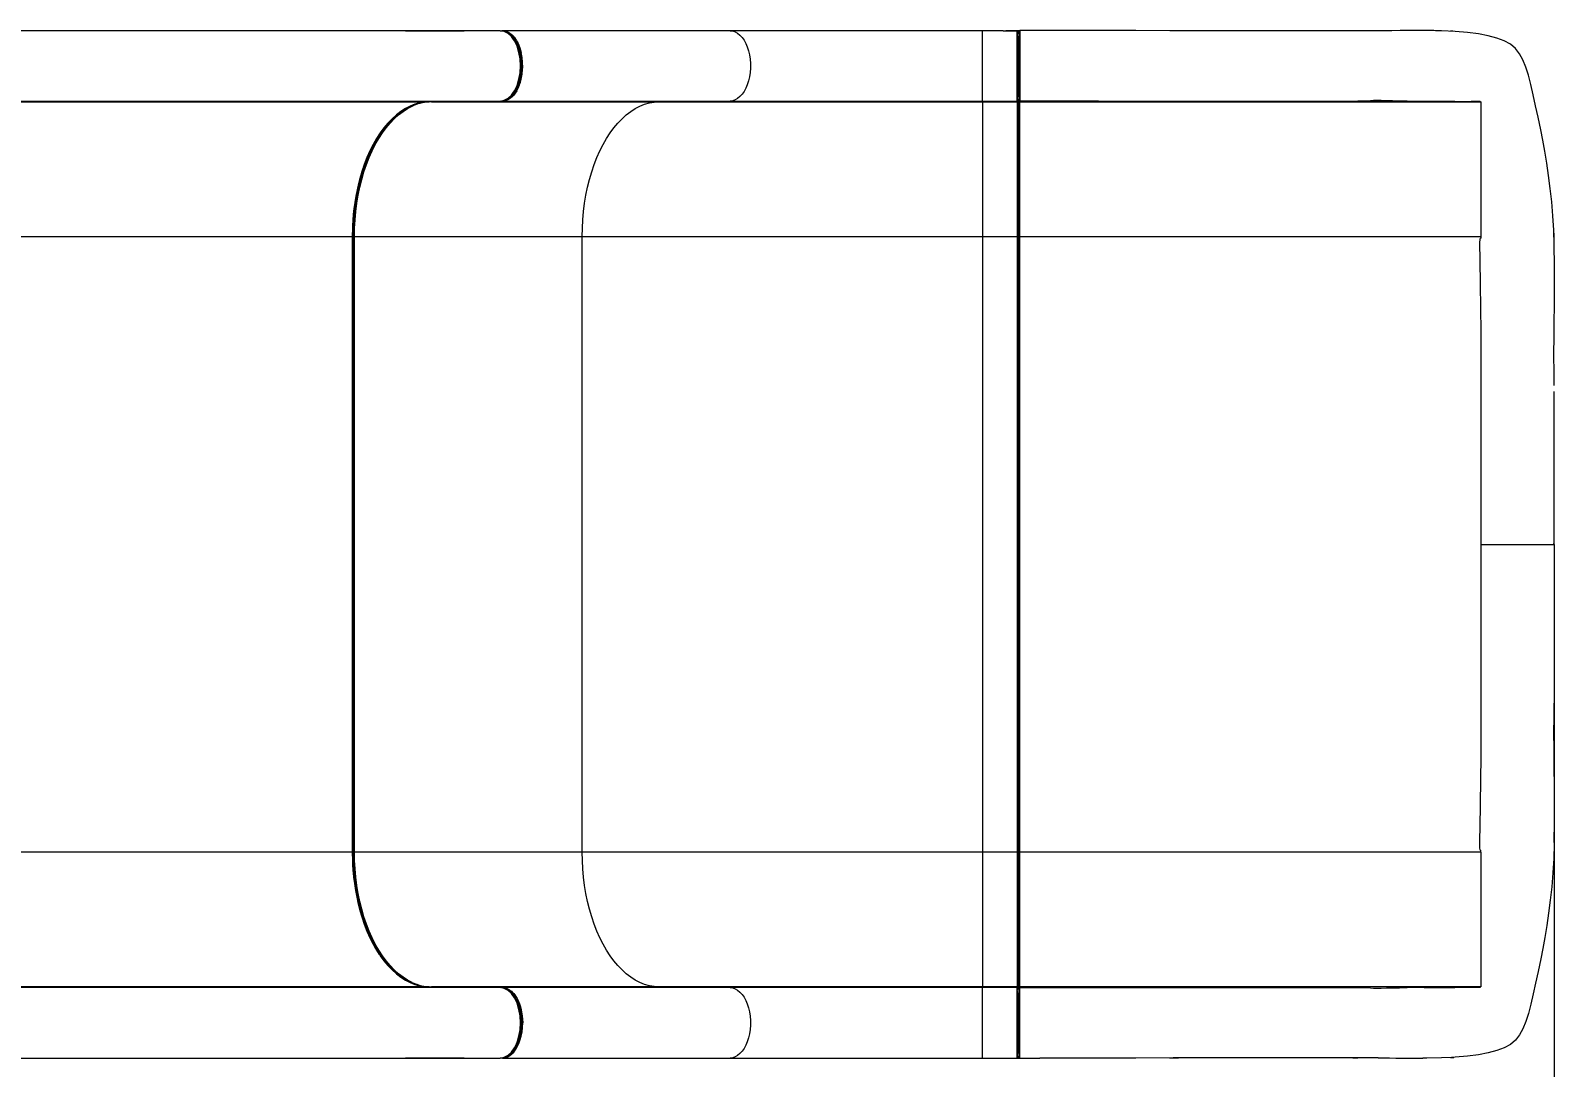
# Model space of a CAD drawing. Header units: millimetres. Extents: x -4791 to 5070, y -3040 to 3233.
# Drawn here: x 2030 to 3070, y 325 to 1032 of the extents above; entities that cross this region are included whole.
import ezdxf

# ---------------------------------------------------------------- set-up
doc = ezdxf.new("R2010")
doc.units = ezdxf.units.MM
doc.layers.add('DIKOM_ОБЪЕКТ', color=7, linetype='Continuous')
doc.layers.add('DIKOM_РАЗМЕР_ОБЪЕКТА', color=7, linetype='Continuous')
doc.styles.add('style1', font='arial.ttf', dxfattribs={"width": 0.8})
doc.dimstyles.new('1-50', dxfattribs={"dimtxt": 300, "dimasz": 200, "dimexe": 100, "dimexo": 0, "dimgap": 100, "dimtad": 1, "dimtxsty": 'style1', "dimcen": 200, "dimclrd": 7, "dimclre": 7, "dimclrt": 7, "dimadec": 1, "dimazin": 2, "dimtfac": 1, "dimtmove": 0, "dimatfit": 2, "dimfxl": 0, "dimlwd": 25, "dimlwe": 18, "dimarcsym": 0})

# ---------------------------------------------------------------- blocks, each defined once
blk = doc.blocks.new('*D9')
at = {"layer": 'Defpoints', "color": 0, "transparency": 16777216}
for p in [(3069.7, 659.9), (-1839.1, -167), (3069.7, -1640.1)]:
    blk.add_point(p, dxfattribs=at)
at = {"layer": 'DIKOM_РАЗМЕР_ОБЪЕКТА', "color": 7, "lineweight": 18, "transparency": 16777216}
for p, q in [((3069.7, 659.9), (3069.7, -1740.1)), ((-1839.1, -167), (-1839.1, -1740.1))]:
    blk.add_line(p, q, dxfattribs=at)
at = {"layer": 'DIKOM_РАЗМЕР_ОБЪЕКТА', "color": 7, "lineweight": 25, "transparency": 16777216}
blk.add_line((-1639.1, -1640.1), (2869.7, -1640.1), dxfattribs=at)
at = {"layer": 'DIKOM_РАЗМЕР_ОБЪЕКТА', "color": 7, "transparency": 16777216}
for points in [[(-1639.1, -1606.7), (-1639.1, -1673.4), (-1839.1, -1640.1)], [(2869.7, -1606.7), (2869.7, -1673.4), (3069.7, -1640.1)]]:
    blk.add_solid(points, dxfattribs=at)
at = {"layer": 'DIKOM_РАЗМЕР_ОБЪЕКТА', "color": 7, "transparency": 16777216, "insert": (96.6, -1386.9), "char_height": 300, "attachment_point": 5, "style": 'style1'}
blk.add_mtext('4900', dxfattribs=at)

msp = doc.modelspace()

# ---------------------------------------------------------------- linework, layer by layer
at = {"layer": 'DIKOM_ОБЪЕКТ', "color": 7, "linetype": 'Continuous', "lineweight": 15}
for p, q in [((2343.081, 1032.215), (1995.28, 1032.215)), ((2286.217, 1032.215), (2326.368, 1032.215)), ((2350.924, 1032.215), (2343.081, 1032.215)), ((2350.924, 1032.215), (2352.431, 1032.215)), ((2507.73, 1032.215), (2352.431, 1032.215)), ((2679.803, 1032.215), (2507.73, 1032.215)), ((2679.803, 984.215), (2679.803, 1032.215)), ((2693.803, 1032.215), (2679.803, 1032.215)), ((2693.803, 1032.215), (2703.378, 1032.215)), ((2695.702, 1032.215), (2695.802, 1032.226)), ((2695.802, 1032.226), (2705.236, 1032.234)), ((2703.519, 1031.424), (2703.379, 1032.099)), ((2704.529, 1031.941), (2703.691, 1031.103)), ((2719.008, 1032.229), (2705.235, 1032.224)), ((2705.236, 1032.234), (2705.242, 1032.048)), ((2719.803, 1032.243), (2719.008, 1032.242)), ((2934.45, 1032.197), (2932.393, 1032.174)), ((2935.688, 1032.211), (2934.45, 1032.197)), ((2999.935, 1031.833), (2998.97, 1031.898)), ((3000.53, 1031.792), (2999.935, 1031.833)), ((2365.449, 1008.215), (2366.196, 1008.215)), ((1946.786, 983.712), (2302.429, 983.712)), ((1995.28, 984.215), (2350.924, 984.215)), ((2350.924, 984.215), (2302.429, 983.712)), ((2303.936, 983.712), (2352.431, 984.215)), ((2303.936, 983.712), (2459.236, 983.712)), ((2350.924, 984.215), (2350.949, 984.215)), ((2352.431, 984.215), (2507.73, 984.215)), ((2459.236, 983.712), (2507.73, 984.215)), ((2459.236, 983.712), (2679.803, 983.712)), ((2507.73, 984.215), (2679.803, 984.215)), ((2679.803, 984.215), (2679.803, 983.712)), ((2679.803, 984.215), (2703.378, 984.215)), ((2679.803, 983.712), (2703.378, 983.712)), ((2679.803, 983.712), (2679.803, 891.713)), ((2703.378, 984.307), (2703.546, 984.794)), ((2703.378, 984.215), (2703.378, 983.712)), ((2703.378, 983.712), (2703.378, 891.713)), ((2703.69, 985.522), (2703.69, 985.105)), ((2704.51, 984.508), (2703.848, 985.17)), ((2703.878, 984.212), (2703.878, 984.715)), ((2703.878, 984.637), (2704.51, 984.005)), ((2703.878, 891.713), (2703.878, 984.212)), ((2704.51, 984.508), (2704.51, 984.005)), ((2704.51, 984.005), (2704.51, 891.713)), ((2705.216, 984.503), (2705.217, 984.391)), ((2705.217, 984.215), (2916.083, 984.215)), ((2705.217, 983.712), (2705.217, 984.215)), ((2705.217, 983.712), (3019.721, 983.712)), ((2705.217, 891.713), (2705.217, 983.712)), ((2916.083, 984.215), (2930.377, 984.215)), ((2930.377, 984.215), (2935.721, 984.215)), ((3019.197, 983.771), (3019.659, 983.734)), ((3019.659, 983.734), (3019.717, 983.715)), ((3019.717, 983.715), (3019.721, 983.712)), ((3019.721, 982.387), (3019.721, 982.368)), ((3019.721, 968.048), (3019.721, 963.274)), ((3019.721, 963.274), (3019.721, 942.649)), ((3019.721, 942.649), (3019.721, 936.244)), ((3019.721, 936.244), (3019.721, 912.458)), ((3019.721, 912.458), (3019.721, 898.877)), ((3019.721, 898.877), (3019.721, 891.713)), ((3069.616, 893.069), (3069.515, 895.398)), ((1894.331, 891.713), (2249.974, 891.713)), ((2249.974, 891.713), (2249.974, 471.717)), ((2250.187, 891.713), (2249.974, 891.713)), ((2250.187, 471.717), (2250.187, 891.713)), ((2250.734, 891.713), (2250.187, 891.713)), ((2251.481, 891.713), (2250.734, 891.713)), ((2250.734, 891.713), (2250.734, 471.717)), ((2251.481, 891.713), (2406.781, 891.713)), ((2251.481, 471.717), (2251.481, 891.713)), ((2406.781, 471.717), (2406.781, 891.713)), ((2406.781, 891.713), (2679.803, 891.713)), ((2679.803, 891.713), (2703.378, 891.713)), ((2679.803, 891.713), (2679.803, 471.717)), ((2703.378, 891.713), (2703.378, 471.717)), ((2703.378, 891.713), (2703.878, 891.713)), ((2703.878, 471.717), (2703.878, 891.713)), ((2703.878, 891.713), (2704.51, 891.713)), ((2705.217, 891.713), (2704.51, 891.713)), ((2704.51, 891.713), (2704.51, 471.717)), ((2705.217, 891.713), (3019.721, 891.713)), ((2705.217, 471.717), (2705.217, 891.713)), ((3019.721, 891.713), (3019.721, 891.224)), ((3019.721, 891.224), (3019.721, 890.614)), ((3069.717, 890.74), (3069.616, 893.069)), ((3019.721, 826.425), (3019.721, 681.715)), ((3019.721, 681.715), (3019.721, 537.005)), ((3069.72, 681.152), (3069.695, 659.879)), ((3069.72, 682.278), (3069.717, 683.299)), ((3069.721, 681.715), (3069.72, 681.152)), ((2249.974, 471.717), (1894.331, 471.717)), ((2249.974, 471.717), (2250.187, 471.717)), ((2250.187, 471.717), (2250.734, 471.717)), ((2250.734, 471.717), (2251.481, 471.717)), ((2406.781, 471.717), (2251.481, 471.717)), ((2679.803, 471.717), (2406.781, 471.717)), ((2679.803, 471.717), (2679.803, 379.718)), ((2703.378, 471.717), (2679.803, 471.717)), ((2703.378, 471.717), (2703.378, 379.718)), ((2703.378, 471.717), (2703.878, 471.717)), ((2703.878, 379.218), (2703.878, 471.717)), ((2704.51, 471.717), (2703.878, 471.717)), ((2704.51, 471.717), (2704.51, 379.425)), ((2705.217, 471.717), (2704.51, 471.717)), ((3019.721, 471.717), (2705.217, 471.717)), ((2705.217, 379.718), (2705.217, 471.717)), ((3019.721, 472.205), (3019.721, 472.816)), ((3019.721, 471.717), (3019.721, 472.205)), ((3019.721, 471.717), (3019.721, 464.553)), ((3019.721, 464.553), (3019.721, 450.972)), ((3019.721, 450.972), (3019.721, 427.186)), ((3019.721, 427.186), (3019.721, 420.781)), ((3019.721, 420.781), (3019.721, 400.156)), ((3019.721, 400.156), (3019.721, 395.382)), ((2302.429, 379.718), (1946.786, 379.718)), ((2350.924, 379.215), (1995.28, 379.215)), ((2302.429, 379.718), (2350.924, 379.215)), ((2352.431, 379.215), (2303.936, 379.718)), ((2459.236, 379.718), (2303.936, 379.718)), ((2350.939, 379.215), (2350.924, 379.215)), ((2351.732, 379.077), (2350.939, 379.215)), ((2507.73, 379.215), (2352.431, 379.215)), ((2507.73, 379.215), (2459.236, 379.718)), ((2679.803, 379.718), (2459.236, 379.718)), ((2679.803, 379.215), (2507.73, 379.215)), ((2679.803, 379.718), (2679.803, 379.215)), ((2703.378, 379.718), (2679.803, 379.718)), ((2679.803, 331.215), (2679.803, 379.215)), ((2703.378, 379.215), (2679.803, 379.215)), ((2703.378, 379.718), (2703.378, 379.215)), ((2703.378, 379.108), (2703.378, 379.215)), ((2704.51, 379.425), (2703.529, 378.444)), ((2704.51, 378.922), (2703.594, 378.005)), ((2703.878, 378.715), (2703.878, 379.218)), ((2704.51, 379.425), (2704.51, 378.922)), ((2705.216, 378.927), (2705.217, 379.039)), ((3019.721, 379.718), (2705.217, 379.718)), ((2705.217, 379.215), (2705.217, 379.718)), ((2758.913, 379.215), (2916.083, 379.215)), ((2916.083, 379.215), (2930.377, 379.215)), ((2930.377, 379.215), (2935.721, 379.215)), ((3019.197, 379.659), (3019.659, 379.696)), ((3019.659, 379.696), (3019.717, 379.715)), ((3019.717, 379.715), (3019.721, 379.718)), ((3019.721, 381.062), (3019.721, 381.043)), ((1995.28, 331.215), (2343.081, 331.215)), ((2326.368, 331.215), (2286.217, 331.215)), ((2343.081, 331.215), (2350.924, 331.215)), ((2351.738, 331.215), (2350.924, 331.215)), ((2352.431, 331.215), (2351.896, 331.215)), ((2352.431, 331.215), (2353.45, 331.332)), ((2352.431, 331.215), (2507.73, 331.215)), ((2507.73, 331.215), (2679.803, 331.215)), ((2679.803, 331.215), (2693.803, 331.215)), ((2693.803, 331.215), (2703.378, 331.215)), ((2695.802, 331.204), (2695.656, 331.229)), ((2695.802, 331.204), (2705.236, 331.196)), ((2703.654, 332.364), (2704.529, 331.489)), ((2704.536, 331.672), (2704.529, 331.489)), ((2705.235, 331.206), (2719.008, 331.201)), ((2705.236, 331.196), (2705.242, 331.385)), ((2719.803, 331.187), (2719.008, 331.188)), ((2932.331, 331.256), (2934.536, 331.232)), ((2934.536, 331.232), (2935.688, 331.219)), ((2998.97, 331.532), (2999.683, 331.573))]:
    msp.add_line(p, q, dxfattribs=at)
at = {"layer": 'DIKOM_ОБЪЕКТ', "color": 7, "linetype": 'Continuous', "lineweight": 15, "flags": 128}
for points in [[(2360.032, 1026.081), (2358.568, 1028.175), (2356.189, 1030.39), (2353.608, 1031.754), (2350.924, 1032.215)], [(2364.414, 1017.287), (2363.521, 1020.388), (2362.367, 1023.246), (2360.992, 1025.767), (2359.417, 1027.915), (2357.667, 1029.644), (2355.796, 1030.903), (2353.855, 1031.664), (2351.851, 1031.922)], [(2352.431, 1032.215), (2353.244, 1032.173), (2354.055, 1032.047), (2354.717, 1031.882), (2355.438, 1031.635), (2356.423, 1031.184), (2358.316, 1029.911), (2359.218, 1029.095), (2359.656, 1028.644), (2359.871, 1028.408), (2359.978, 1028.288), (2360.031, 1028.227), (2360.057, 1028.196), (2360.071, 1028.181), (2360.077, 1028.173), (2360.081, 1028.169), (2360.082, 1028.167), (2360.083, 1028.166), (2360.083, 1028.166), (2360.084, 1028.166), (2360.084, 1028.165), (2360.084, 1028.165), (2360.084, 1028.165), (2360.084, 1028.165), (2360.084, 1028.165), (2360.084, 1028.165), (2360.135, 1028.106), (2360.553, 1027.593), (2361.342, 1026.507), (2361.968, 1025.521), (2362.481, 1024.615), (2363.068, 1023.45), (2364.237, 1020.559), (2365.149, 1017.399)], [(2507.73, 1032.215), (2509.455, 1032.026), (2511.154, 1031.461), (2512.798, 1030.53), (2514.362, 1029.246), (2515.822, 1027.631), (2517.154, 1025.71), (2518.337, 1023.513), (2519.353, 1021.075), (2520.186, 1018.434), (2520.822, 1015.631), (2521.252, 1012.712), (2521.469, 1009.722), (2521.469, 1006.708), (2521.252, 1003.718), (2520.822, 1000.799), (2520.186, 997.996), (2519.353, 995.355), (2518.337, 992.917), (2517.154, 990.72), (2515.822, 988.799), (2514.362, 987.184), (2512.798, 985.9), (2511.154, 984.969), (2509.455, 984.404), (2507.73, 984.215)], [(2703.378, 1008.215), (2703.379, 1012.902), (2703.378, 1017.397), (2703.379, 1021.552), (2703.379, 1023.442), (2703.378, 1024.333), (2703.378, 1024.764), (2703.378, 1024.976), (2703.378, 1025.081), (2703.378, 1025.133), (2703.378, 1025.159), (2703.378, 1025.172), (2703.378, 1025.179), (2703.378, 1025.182), (2703.378, 1025.183), (2703.378, 1025.184), (2703.378, 1025.185), (2703.378, 1025.185), (2703.378, 1025.185), (2703.378, 1025.185), (2703.378, 1025.185), (2703.378, 1025.185), (2703.378, 1025.185), (2703.378, 1025.368), (2703.378, 1026.038), (2703.379, 1026.974), (2703.379, 1027.635), (2703.379, 1028.169), (2703.379, 1029.377), (2703.378, 1029.905), (2703.378, 1030.15), (2703.378, 1030.268), (2703.378, 1030.325), (2703.378, 1030.354), (2703.378, 1030.368), (2703.378, 1030.375), (2703.378, 1030.378), (2703.378, 1030.38), (2703.378, 1030.381), (2703.378, 1030.381), (2703.378, 1030.382), (2703.378, 1030.382), (2703.378, 1030.382), (2703.378, 1030.382), (2703.378, 1030.382), (2703.378, 1030.382), (2703.378, 1030.382), (2703.378, 1030.474), (2703.378, 1030.822), (2703.379, 1031.273), (2703.379, 1031.52)], [(2703.546, 984.794), (2703.611, 984.981), (2703.779, 986.126), (2703.855, 987.462), (2703.875, 988.789), (2703.876, 990.37), (2703.876, 992.051), (2703.877, 993.89), (2703.876, 996.843), (2703.876, 1000.02), (2703.877, 1003.375), (2703.876, 1006.82), (2703.876, 1010.326), (2703.877, 1013.772), (2703.875, 1017.088), (2703.877, 1020.122), (2703.877, 1021.989), (2703.875, 1023.803), (2703.859, 1026.027), (2703.815, 1027.891), (2703.717, 1029.705), (2703.563, 1031.213), (2703.519, 1031.424)], [(2703.69, 1031.324), (2703.692, 1030.883), (2703.691, 1029.968)], [(2704.529, 1031.941), (2704.545, 1031.503), (2704.552, 1030.162), (2704.55, 1027.985), (2704.543, 1025.033), (2704.529, 1021.442), (2704.514, 1017.344), (2704.499, 1012.883), (2704.487, 1008.237), (2704.48, 1003.618), (2704.479, 999.169), (2704.482, 995.064), (2704.489, 991.475), (2704.497, 988.513), (2704.505, 986.321), (2704.509, 984.965), (2704.51, 984.508)], [(2705.247, 1032.16), (2704.863, 1032.086), (2704.536, 1031.871)], [(2705.242, 1032.048), (2705.251, 1031.791), (2705.257, 1030.432), (2705.256, 1028.227), (2705.249, 1025.237), (2705.236, 1021.601), (2705.222, 1017.452), (2705.207, 1012.937), (2705.196, 1008.235), (2705.19, 1003.561), (2705.188, 999.058), (2705.191, 994.903), (2705.198, 991.27), (2705.205, 988.272), (2705.212, 986.051), (2705.216, 984.678), (2705.216, 984.503)], [(2948.471, 1032.122), (2945.592, 1032.122), (2937.619, 1032.186), (2934.45, 1032.178), (2929.49, 1032.167), (2921.429, 1032.119), (2913.368, 1032.082), (2848.865, 1032.098), (2809.293, 1032.191), (2784.334, 1032.25), (2719.803, 1032.243)], [(2813.445, 1032.181), (2811.024, 1032.198), (2807.562, 1032.215)], [(2988.758, 1032.2), (2987.732, 1032.247), (2985.285, 1032.316), (2982.284, 1032.348), (2978.732, 1032.353), (2974.707, 1032.339), (2970.513, 1032.311), (2964.763, 1032.264), (2958.904, 1032.212), (2953.006, 1032.156), (2948.596, 1032.114), (2948.471, 1032.113)], [(3069.766, 885.234), (3069.76, 886.158), (3069.498, 896.027), (3068.896, 905.816), (3068.079, 915.388), (3067.089, 924.575), (3065.95, 933.414), (3064.689, 941.912), (3063.357, 949.92), (3061.981, 957.469), (3060.579, 964.622), (3058.818, 973.081), (3057.094, 981.036), (3055.441, 988.505), (3053.825, 995.444), (3052.177, 1001.751), (3050.413, 1007.373), (3048.437, 1012.272), (3046.11, 1016.484), (3043.289, 1020.018), (3039.857, 1022.907), (3035.683, 1025.234), (3030.665, 1027.137), (3024.795, 1028.722), (3018.061, 1030.021), (3010.511, 1031.023), (3002.114, 1031.724), (2992.83, 1032.123), (2988.758, 1032.18)], [(2360.025, 990.341), (2360.671, 991.268), (2362.379, 994.907), (2363.648, 999.056), (2364.428, 1003.557), (2364.69, 1008.237), (2364.423, 1012.916), (2363.638, 1017.415), (2362.365, 1021.56), (2360.653, 1025.193), (2360.032, 1026.081)], [(2365.449, 1008.215), (2365.188, 1012.849), (2364.414, 1017.287)], [(2364.414, 999.143), (2363.162, 995.052), (2361.466, 991.451)], [(2365.449, 1008.215), (2365.19, 1003.599), (2364.414, 999.143)], [(2703.378, 984.215), (2703.378, 984.679), (2703.378, 986.051), (2703.378, 987.063), (2703.379, 987.645), (2703.379, 987.956), (2703.379, 988.115), (2703.379, 988.196), (2703.379, 988.237), (2703.379, 988.258), (2703.379, 988.268), (2703.379, 988.273), (2703.379, 988.276), (2703.379, 988.277), (2703.379, 988.278), (2703.379, 988.278), (2703.379, 988.278), (2703.379, 988.278), (2703.379, 988.278), (2703.379, 988.278), (2703.379, 988.278), (2703.379, 988.706), (2703.379, 989.68), (2703.378, 990.576), (2703.378, 991.256), (2703.378, 993.006), (2703.379, 993.937), (2703.379, 994.416), (2703.379, 994.658), (2703.379, 994.78), (2703.379, 994.841), (2703.379, 994.872), (2703.379, 994.887), (2703.379, 994.895), (2703.379, 994.899), (2703.379, 994.901), (2703.379, 994.902), (2703.379, 994.902), (2703.379, 994.902), (2703.379, 994.903), (2703.379, 994.903), (2703.379, 994.903), (2703.379, 994.903), (2703.379, 995.535), (2703.379, 996.914), (2703.378, 998.138), (2703.378, 999.04), (2703.378, 1001.258), (2703.379, 1002.394), (2703.379, 1002.967), (2703.379, 1003.255), (2703.379, 1003.399), (2703.379, 1003.471), (2703.379, 1003.507), (2703.379, 1003.525), (2703.379, 1003.534), (2703.379, 1003.539), (2703.379, 1003.541), (2703.379, 1003.542), (2703.379, 1003.543), (2703.379, 1003.543), (2703.379, 1003.543), (2703.379, 1003.543), (2703.379, 1003.543), (2703.379, 1003.543), (2703.379, 1003.543), (2703.38, 1003.809), (2703.379, 1004.598), (2703.379, 1005.859), (2703.378, 1007.227), (2703.378, 1008.215)], [(2350.949, 984.215), (2353.633, 984.684), (2356.212, 986.057), (2358.589, 988.28), (2360.025, 990.341)], [(2362.165, 991.244), (2361.162, 989.66), (2360.076, 988.255), (2358.919, 987.047), (2357.995, 986.263), (2357.135, 985.66), (2355.969, 985.021), (2354.942, 984.618), (2354.081, 984.388), (2353.074, 984.253)], [(2361.466, 991.451), (2359.403, 988.498), (2357.053, 986.311), (2354.506, 984.964), (2353.993, 984.876)], [(2293.636, 982.333), (2293.479, 982.28), (2290.25, 980.991), (2287.073, 979.352), (2283.961, 977.37), (2280.926, 975.053), (2277.981, 972.41), (2275.136, 969.45), (2272.403, 966.186), (2269.792, 962.63), (2267.314, 958.796), (2264.978, 954.7), (2262.794, 950.357), (2260.77, 945.784), (2258.914, 940.999), (2257.233, 936.022), (2255.735, 930.87), (2254.424, 925.566), (2253.305, 920.129), (2252.385, 914.58), (2251.665, 908.942), (2251.148, 903.237), (2250.838, 897.486), (2250.734, 891.713)], [(2251.481, 891.713), (2251.584, 897.468), (2251.894, 903.2), (2252.409, 908.888), (2253.126, 914.508), (2254.044, 920.039), (2255.159, 925.459), (2256.466, 930.746), (2257.96, 935.881), (2259.635, 940.843), (2261.485, 945.612), (2263.503, 950.17), (2265.68, 954.5), (2268.008, 958.583), (2270.479, 962.405), (2273.081, 965.949), (2275.806, 969.203), (2278.642, 972.153), (2281.578, 974.789), (2284.603, 977.099), (2287.705, 979.074), (2290.872, 980.707), (2291.682, 981.066)], [(2302.429, 983.712), (2299.129, 983.497), (2295.843, 982.923), (2292.584, 981.992), (2289.365, 980.707), (2286.198, 979.074), (2283.096, 977.099), (2280.071, 974.789), (2277.135, 972.153), (2274.299, 969.203), (2271.579, 965.956)], [(2303.936, 983.712), (2303.856, 983.716), (2303.798, 983.726)], [(2406.781, 891.713), (2406.884, 897.468), (2407.194, 903.2), (2407.708, 908.888), (2408.426, 914.508), (2409.344, 920.039), (2410.459, 925.459), (2411.766, 930.746), (2413.26, 935.881), (2414.935, 940.843), (2416.785, 945.612), (2418.803, 950.17), (2420.98, 954.5), (2423.308, 958.583), (2425.778, 962.405), (2428.381, 965.949), (2431.105, 969.203), (2433.941, 972.153), (2436.877, 974.789), (2439.902, 977.099), (2443.004, 979.074), (2446.171, 980.707), (2449.39, 981.992), (2452.649, 982.923), (2455.935, 983.497), (2459.236, 983.712)], [(2704.762, 984.341), (2704.931, 984.268), (2705.222, 984.294)], [(2705.216, 984.422), (2737.774, 984.242), (2758.913, 984.23)], [(2935.721, 984.215), (2945.037, 984.212), (2954.417, 984.202), (2963.677, 984.186), (2972.626, 984.164), (2981.082, 984.136), (2988.884, 984.102), (2995.897, 984.064), (3002.025, 984.022)], [(2935.745, 984.231), (2937.223, 984.244), (2940.767, 984.412), (2944.489, 984.608), (2946.395, 984.682), (2948.651, 984.721), (2951.616, 984.715), (2955.257, 984.662), (2959.515, 984.568), (2964.305, 984.447), (2969.509, 984.317), (2974.979, 984.203), (2980.533, 984.138), (2981.11, 984.136)], [(3002.025, 984.022), (3006.248, 983.987), (3009.941, 983.949), (3013.072, 983.91)], [(3019.721, 982.368), (3019.719, 981.91), (3019.721, 980.929)], [(3019.721, 983.712), (3019.721, 983.357), (3019.721, 982.387)], [(3019.721, 980.929), (3019.723, 979.165), (3019.723, 977.496), (3019.722, 974.558), (3019.721, 971.691), (3019.721, 968.048)], [(2271.579, 965.956), (2271.574, 965.949), (2268.972, 962.405), (2266.501, 958.583), (2264.173, 954.5), (2261.996, 950.17), (2259.978, 945.612), (2258.128, 940.843), (2256.453, 935.881), (2254.959, 930.746), (2253.652, 925.459), (2252.538, 920.039), (2251.62, 914.508), (2250.902, 908.888), (2250.387, 903.2), (2250.078, 897.468), (2249.974, 891.713)], [(2250.187, 891.713), (2250.278, 897.096), (2250.368, 899.32), (2250.585, 902.993), (2250.899, 906.791), (2251.337, 910.834), (2251.903, 915.009), (2252.603, 919.261), (2253.439, 923.544), (2254.411, 927.821), (2255.52, 932.06), (2256.762, 936.237), (2258.136, 940.327), (2259.638, 944.312), (2261.264, 948.174), (2263.01, 951.896), (2264.87, 955.463), (2266.84, 958.864), (2268.913, 962.086), (2271.085, 965.118), (2271.81, 966.025)], [(3019.721, 890.614), (3019.473, 890.554), (3019.37, 890.48), (3019.292, 890.378), (3019.078, 889.917), (3018.778, 887.546), (3018.821, 885.108), (3018.877, 882.636), (3018.921, 880.269), (3018.945, 878.797), (3018.959, 877.871), (3018.988, 875.994), (3019.019, 874.002), (3019.042, 872.488), (3019.095, 869.084), (3019.149, 865.651), (3019.204, 862.187), (3019.26, 858.692), (3019.495, 843.249), (3019.721, 826.425)], [(3069.732, 789.988), (3069.739, 791.764), (3069.719, 794.269), (3069.664, 798.098), (3069.608, 802.476), (3069.573, 807.4), (3069.581, 814.026), (3069.633, 820.966), (3069.685, 827.096), (3069.734, 832.378), (3069.781, 836.818), (3069.837, 841.179), (3069.889, 844.204), (3069.912, 845.325), (3069.932, 847.111), (3069.946, 849.756), (3069.953, 853.28), (3069.95, 857.715), (3069.933, 863.113), (3069.901, 869.22), (3069.865, 874.56), (3069.842, 877.563), (3069.822, 880.094), (3069.804, 882.174), (3069.787, 883.862), (3069.768, 885.234)], [(3069.721, 681.715), (3069.664, 730.384), (3069.702, 779.046), (3069.725, 785.927)], [(3069.39, 681.715), (3069.716, 683.139), (3069.717, 683.445)], [(3069.695, 659.879), (3069.664, 633.046), (3069.702, 584.384), (3069.726, 577.429)], [(3069.768, 478.196), (3069.787, 479.567), (3069.804, 481.256), (3069.826, 483.873), (3069.853, 487.187), (3069.882, 491.197), (3069.916, 496.766), (3069.942, 502.543), (3069.953, 508.226), (3069.949, 512.677), (3069.934, 515.954), (3069.915, 517.916), (3069.891, 519.103), (3069.865, 520.451), (3069.838, 522.153), (3069.81, 524.208), (3069.781, 526.612), (3069.742, 530.253), (3069.701, 534.479), (3069.659, 539.292), (3069.615, 544.698), (3069.576, 550.562), (3069.573, 556.029), (3069.608, 560.954), (3069.664, 565.332), (3069.719, 569.16), (3069.739, 571.666), (3069.732, 573.442)], [(3019.721, 537.005), (3019.26, 504.738), (3019.006, 488.605), (3018.872, 480.538), (3018.783, 476.505), (3018.838, 474.493), (3019.078, 473.513), (3019.292, 473.051), (3019.37, 472.95), (3019.473, 472.876), (3019.721, 472.816)], [(3069.766, 478.196), (3069.76, 477.272), (3069.498, 467.403), (3068.896, 457.613), (3068.079, 448.042), (3067.089, 438.855), (3065.95, 430.016), (3064.689, 421.518), (3063.357, 413.51), (3061.981, 405.961), (3060.579, 398.808), (3058.818, 390.349), (3057.094, 382.394), (3055.441, 374.925), (3053.825, 367.986), (3052.177, 361.679), (3050.413, 356.057), (3048.437, 351.158), (3046.11, 346.946), (3043.289, 343.412), (3039.857, 340.523), (3035.683, 338.196), (3030.665, 336.293), (3024.795, 334.708), (3018.061, 333.409), (3010.511, 332.407), (3002.114, 331.705), (2999.683, 331.601), (2992.83, 331.307), (2982.818, 331.167), (2980.221, 331.172)], [(2249.974, 471.717), (2250.078, 465.962), (2250.387, 460.229), (2250.902, 454.542), (2251.62, 448.922), (2252.538, 443.391), (2253.652, 437.971), (2254.959, 432.684), (2256.453, 427.549), (2258.128, 422.587), (2259.978, 417.818), (2261.996, 413.259), (2264.173, 408.93), (2266.501, 404.847), (2268.461, 401.776)], [(2268.553, 401.925), (2267.415, 403.638), (2265.334, 407.133), (2263.366, 410.822), (2261.517, 414.692), (2259.793, 418.73), (2258.2, 422.924), (2256.742, 427.257), (2255.424, 431.714), (2254.25, 436.277), (2253.224, 440.923), (2252.349, 445.625), (2251.628, 450.341), (2251.065, 454.991), (2250.664, 459.365), (2250.426, 462.96), (2250.287, 466.05), (2250.187, 471.717)], [(2250.734, 471.717), (2250.838, 465.943), (2251.148, 460.193), (2251.665, 454.487), (2252.385, 448.849), (2253.305, 443.301), (2254.424, 437.864), (2255.735, 432.559), (2257.233, 427.408), (2258.914, 422.431), (2260.77, 417.646), (2262.794, 413.073), (2264.978, 408.73), (2267.314, 404.634), (2269.792, 400.8), (2272.403, 397.244), (2275.136, 393.98), (2277.981, 391.02), (2280.926, 388.377), (2283.961, 386.059), (2287.073, 384.078), (2290.25, 382.439), (2293.479, 381.15), (2293.636, 381.097)], [(2290.757, 382.775), (2287.705, 384.356), (2284.603, 386.331), (2281.578, 388.641), (2278.642, 391.276), (2275.806, 394.227), (2273.081, 397.481), (2270.479, 401.025), (2268.008, 404.847), (2265.68, 408.93), (2263.503, 413.259), (2261.485, 417.818), (2259.635, 422.587), (2257.96, 427.549), (2256.466, 432.684), (2255.159, 437.971), (2254.044, 443.391), (2253.126, 448.922), (2252.409, 454.542), (2251.894, 460.229), (2251.584, 465.962), (2251.481, 471.717)], [(2459.236, 379.718), (2455.935, 379.933), (2452.649, 380.506), (2449.39, 381.438), (2446.171, 382.722), (2443.004, 384.356), (2439.902, 386.331), (2436.877, 388.641), (2433.941, 391.276), (2431.105, 394.227), (2428.381, 397.481), (2425.778, 401.025), (2423.308, 404.847), (2420.98, 408.93), (2418.803, 413.259), (2416.785, 417.818), (2414.935, 422.587), (2413.26, 427.549), (2411.766, 432.684), (2410.459, 437.971), (2409.344, 443.391), (2408.426, 448.922), (2407.708, 454.542), (2407.194, 460.229), (2406.884, 465.962), (2406.781, 471.717)], [(2268.461, 401.776), (2268.972, 401.025), (2271.574, 397.481), (2274.299, 394.227), (2277.135, 391.276), (2280.071, 388.641), (2283.096, 386.331), (2286.198, 384.356), (2289.365, 382.722), (2292.584, 381.438), (2295.843, 380.506), (2299.129, 379.933), (2302.429, 379.718)], [(3019.721, 395.382), (3019.721, 392.695), (3019.721, 390.422), (3019.722, 388.518), (3019.723, 386.592), (3019.723, 385.043), (3019.723, 383.718), (3019.721, 382.501)], [(2303.798, 379.704), (2303.856, 379.713), (2303.936, 379.718)], [(2350.924, 331.215), (2353.608, 331.676), (2356.19, 333.041), (2358.569, 335.257), (2360.655, 338.24), (2362.367, 341.874), (2363.64, 346.022), (2364.424, 350.522), (2364.69, 355.202), (2364.427, 359.883), (2363.645, 364.384), (2362.375, 368.534), (2360.665, 372.172), (2358.582, 375.158), (2356.204, 377.379), (2353.623, 378.749), (2351.732, 379.077)], [(2351.876, 331.297), (2353.373, 331.586), (2354.751, 332.142), (2355.737, 332.694), (2357.983, 334.492), (2359.935, 336.845), (2361.625, 339.747), (2362.996, 343.09), (2364.02, 346.803), (2364.658, 350.744), (2364.9, 354.837), (2364.735, 358.919), (2364.166, 362.916), (2363.217, 366.664), (2361.903, 370.098), (2360.276, 373.076), (2358.373, 375.535), (2357.709, 376.204), (2357.04, 376.797), (2356.23, 377.417), (2355.044, 378.151), (2353.452, 378.822), (2351.753, 379.142)], [(2352.431, 379.215), (2352.117, 379.139), (2351.987, 379.033)], [(2353.631, 379.123), (2352.819, 379.196), (2352.29, 379.192)], [(2352.431, 379.215), (2353.875, 379.082), (2355.066, 378.771), (2356.003, 378.393), (2356.692, 378.036), (2357.143, 377.765), (2357.708, 377.381), (2358.527, 376.734), (2359.32, 375.994), (2360.083, 375.165), (2360.815, 374.252), (2361.51, 373.256), (2362.016, 372.441), (2362.373, 371.814), (2363.381, 369.762), (2364.055, 368.075), (2364.689, 366.137), (2365.201, 364.175), (2365.932, 359.908), (2366.196, 355.215)], [(2354.146, 378.53), (2354.493, 378.47), (2357.049, 377.122), (2359.395, 374.941), (2361.456, 371.996), (2363.151, 368.406), (2364.406, 364.323), (2365.186, 359.867), (2365.449, 355.237), (2365.188, 350.583), (2364.417, 346.153), (2363.16, 342.046), (2361.473, 338.463), (2359.415, 335.512), (2357.063, 333.318), (2354.515, 331.967), (2354.168, 331.907)], [(2507.73, 379.215), (2509.455, 379.026), (2511.154, 378.461), (2512.798, 377.53), (2514.362, 376.246), (2515.822, 374.631), (2517.154, 372.71), (2518.337, 370.513), (2519.353, 368.075), (2520.186, 365.434), (2520.822, 362.631), (2521.252, 359.712), (2521.469, 356.722), (2521.469, 353.708), (2521.252, 350.718), (2520.822, 347.799), (2520.186, 344.996), (2519.353, 342.355), (2518.337, 339.917), (2517.154, 337.72), (2515.822, 335.799), (2514.362, 334.184), (2512.798, 332.9), (2511.154, 331.969), (2509.455, 331.404), (2507.73, 331.215)], [(2703.379, 331.331), (2703.612, 332.06), (2703.779, 333.269), (2703.855, 334.657), (2703.875, 336.026), (2703.876, 337.653), (2703.876, 339.361), (2703.877, 341.221), (2703.876, 344.217), (2703.876, 347.406), (2703.877, 350.792), (2703.876, 354.263), (2703.876, 357.761), (2703.877, 361.177), (2703.875, 364.474), (2703.877, 367.486), (2703.877, 369.324), (2703.875, 371.116), (2703.859, 373.295), (2703.815, 375.097), (2703.717, 376.857), (2703.562, 378.297), (2703.378, 379.123)], [(2703.379, 331.379), (2703.379, 331.435), (2703.379, 331.804), (2703.379, 332.4), (2703.378, 333.168), (2703.379, 334.417), (2703.379, 336.111), (2703.378, 338.072), (2703.378, 339.248), (2703.379, 340.595), (2703.379, 341.863), (2703.379, 343.98), (2703.378, 346.257), (2703.379, 348.239), (2703.379, 350.529), (2703.379, 352.864), (2703.378, 354.041), (2703.378, 354.631), (2703.378, 354.926), (2703.378, 355.074), (2703.378, 355.147), (2703.378, 355.184), (2703.378, 355.203), (2703.378, 355.212), (2703.378, 355.217), (2703.378, 355.219), (2703.378, 355.22), (2703.378, 355.221), (2703.378, 355.221), (2703.378, 355.221), (2703.378, 355.221), (2703.378, 355.221), (2703.378, 355.221), (2703.378, 355.221), (2703.378, 355.509), (2703.378, 356.497), (2703.379, 357.953), (2703.379, 359.074), (2703.379, 359.892), (2703.379, 362.176), (2703.378, 363.295), (2703.378, 363.847), (2703.378, 364.121), (2703.378, 364.258), (2703.378, 364.326), (2703.378, 364.36), (2703.378, 364.377), (2703.378, 364.385), (2703.378, 364.39), (2703.378, 364.392), (2703.378, 364.393), (2703.378, 364.393), (2703.378, 364.394), (2703.378, 364.394), (2703.378, 364.394), (2703.378, 364.394), (2703.378, 364.394), (2703.378, 364.394), (2703.378, 364.648), (2703.378, 365.544), (2703.379, 366.853), (2703.379, 367.831), (2703.379, 368.53), (2703.379, 370.427), (2703.378, 371.321), (2703.378, 371.754), (2703.378, 371.966), (2703.378, 372.071), (2703.378, 372.124), (2703.378, 372.15), (2703.378, 372.163), (2703.378, 372.17), (2703.378, 372.173), (2703.378, 372.174), (2703.378, 372.175), (2703.378, 372.176), (2703.378, 372.176), (2703.378, 372.176), (2703.378, 372.176), (2703.378, 372.176), (2703.378, 372.176), (2703.378, 372.176), (2703.378, 372.37), (2703.379, 373.752), (2703.379, 374.905), (2703.379, 375.785), (2703.379, 376.64), (2703.378, 377.379), (2703.378, 378.173), (2703.378, 378.49), (2703.378, 378.627), (2703.378, 378.69), (2703.378, 378.72), (2703.378, 378.735), (2703.378, 378.743), (2703.378, 378.746), (2703.378, 378.748), (2703.378, 378.749), (2703.378, 378.749), (2703.378, 378.75), (2703.378, 378.75), (2703.378, 378.75), (2703.378, 378.75), (2703.378, 378.75), (2703.378, 378.75), (2703.378, 378.75), (2703.378, 378.75), (2703.378, 378.75), (2703.378, 378.75), (2703.378, 378.75), (2703.378, 378.75), (2703.378, 378.752), (2703.378, 378.757), (2703.378, 378.779), (2703.378, 378.859), (2703.378, 378.974), (2703.378, 379.098), (2703.378, 379.108)], [(2704.51, 378.922), (2704.509, 378.465), (2704.505, 377.11), (2704.497, 374.919), (2704.489, 371.959), (2704.482, 368.372), (2704.479, 364.269), (2704.48, 359.822), (2704.487, 355.205), (2704.499, 350.558), (2704.514, 346.118), (2704.529, 342.006), (2704.542, 338.419), (2704.55, 335.462), (2704.552, 333.273), (2704.545, 331.932), (2704.536, 331.672)], [(2705.222, 379.136), (2704.931, 379.161), (2704.762, 379.089)], [(2705.242, 331.385), (2705.251, 331.645), (2705.257, 333.003), (2705.256, 335.22), (2705.249, 338.215), (2705.236, 341.847), (2705.221, 346.01), (2705.207, 350.504), (2705.196, 355.207), (2705.19, 359.88), (2705.188, 364.38), (2705.191, 368.534), (2705.198, 372.164), (2705.205, 375.161), (2705.212, 377.38), (2705.216, 378.752), (2705.216, 378.927)], [(2758.913, 379.2), (2737.774, 379.187), (2705.216, 379.007)], [(2981.11, 379.294), (2980.533, 379.292), (2974.979, 379.226), (2969.509, 379.113), (2964.305, 378.983), (2959.515, 378.862), (2955.257, 378.768), (2951.616, 378.715), (2948.651, 378.708), (2946.395, 378.748), (2944.489, 378.822), (2940.767, 379.017), (2937.223, 379.186), (2935.708, 379.199)], [(2981.11, 379.294), (2988.884, 379.328), (2995.897, 379.366), (3002.025, 379.408)], [(3002.025, 379.408), (3006.248, 379.443), (3009.941, 379.481), (3013.072, 379.52)], [(3019.721, 382.501), (3019.719, 381.52), (3019.721, 381.062)], [(3019.721, 381.043), (3019.721, 380.073), (3019.721, 379.718)], [(2353.45, 331.332), (2354.232, 331.421), (2356.002, 332.036), (2357.535, 332.926), (2358.876, 334.008), (2360.085, 335.266), (2361.12, 336.6), (2361.957, 337.889), (2362.941, 339.714), (2363.842, 341.789), (2364.576, 343.915), (2365.195, 346.23), (2365.739, 349.076), (2366.078, 352.064), (2366.196, 355.215)], [(2703.378, 331.215), (2703.378, 331.226), (2703.379, 331.379)], [(2704.537, 331.56), (2704.863, 331.345), (2705.247, 331.271)], [(2949.707, 331.308), (2945.592, 331.308), (2937.619, 331.244), (2934.537, 331.251), (2929.49, 331.263), (2921.429, 331.311), (2913.368, 331.348), (2848.865, 331.332), (2809.831, 331.24), (2784.334, 331.18), (2719.803, 331.187)], [(2807.562, 331.215), (2812.1, 331.239), (2813.532, 331.249)], [(2949.707, 331.315), (2952.735, 331.286), (2957.466, 331.233), (2961.644, 331.19), (2965.321, 331.153), (2969.22, 331.118), (2973.437, 331.1), (2977.887, 331.129), (2980.221, 331.17)], [(2999.683, 331.573), (3001.096, 331.655), (3001.341, 331.672)]]:
    msp.add_lwpolyline(points, dxfattribs=at)
at = {"layer": 'DIKOM_ОБЪЕКТ', "color": 7, "linetype": 'Continuous', "lineweight": 15}
for centre, radius, start, end in [((2352.439, 1031.498), 0.718, 90.655965, 131.372049), ((2626.583, 1031.703), 76.797, 359.863701, 0.382808), ((2331.118, 1009.128), 33.797, 358.451466, 30.329495), ((2365.211, 1014.569), 2.833, 91.255521, 106.329655), ((2326.213, 1008.32), 39.983, 359.849769, 13.147167), ((2330.942, 1007.366), 33.971, 329.730144, 1.432255), ((2337.001, 1005.305), 28.838, 330.758697, 347.434123), ((2365.211, 1001.861), 2.833, 253.670346, 268.744479), ((2326.6, 1008.062), 39.597, 346.787584, 0.220938), ((2362.223, 992.698), 1.458, 238.763004, 267.717292), ((2304.447, 951.777), 31.949, 90.916738, 113.549149), ((2352.451, 990.17), 5.955, 269.807019, 276.010551), ((2703.378, 984.715), 0.5, 270.00038, 51.340339), ((2703.378, 984.212), 0.5, 269.9993, 359.911307), ((2705.217, 985.215), 1, 225.002315, 269.997187), ((2705.217, 984.712), 1, 225.000666, 270.000098), ((3012.912, 831.02), 152.89, 87.643902, 89.940237), ((2304.632, 412.533), 32.834, 245.003002, 268.786289), ((2703.378, 379.218), 0.5, 0.08898, 90.0007), ((2705.217, 378.718), 1, 89.999904, 134.999332), ((2705.217, 378.215), 1, 90.001604, 134.998691), ((3012.912, 532.416), 152.896, 270.059812, 272.356064), ((2352.44, 331.936), 0.722, 229.688705, 256.583476)]:
    msp.add_arc(centre, radius, start, end, dxfattribs=at)
msp.add_open_spline([(3019.721, 681.715), (3022.177, 681.715), (3027.092, 681.715), (3034.311, 681.715), (3041.223, 681.715), (3047.671, 681.715), (3053.512, 681.715), (3058.519, 681.715), (3062.626, 681.715), (3065.839, 681.715), (3068.068, 681.715), (3069.239, 681.715), (3069.372, 681.715), (3069.391, 681.715)], degree=3, knots=[0, 0, 0, 0, 0.10031987, 0.20081942, 0.30145866, 0.40219576, 0.50298878, 0.60379464, 0.69882374, 0.79379237, 0.88866456, 0.98340446, 1, 1, 1, 1], dxfattribs=at)

# ---------------------------------------------------------------- dimensions: what is measured, and where the dimension line sits
at = {"layer": 'DIKOM_РАЗМЕР_ОБЪЕКТА'}
dim = msp.add_linear_dim(base=(3069.695, -1640.069), p1=(-1839.053, -166.954), p2=(3069.695, 659.879), text='4900', dimstyle='1-50', dxfattribs=at)
dim.commit()
dim.dimension.update_dxf_attribs({"geometry": '*D9', "text_midpoint": (96.582, -1640.069), "dimtype": 160})

doc.saveas('drawing.dxf')
